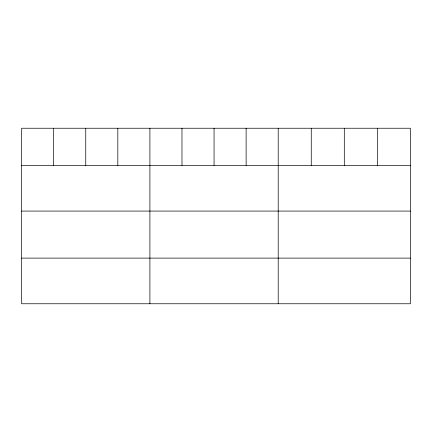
<?xml version="1.0" encoding="UTF-8"?>
<svg xmlns="http://www.w3.org/2000/svg" width="432" height="432" viewBox="0 0 432 432"><rect width="100%" height="100%" fill="white"/><g stroke="black" fill="none" stroke-linecap="round" stroke-linejoin="round"><path stroke-width="0.65" d="M410.4 165.424L410.4 303.761L21.6 303.761L21.6 128.239L410.4 128.239L410.4 165.424L21.6 165.424M21.6 211.075L410.4 211.075M21.6 258.109L410.4 258.109M377.352 128.239L377.352 165.424M344.304 128.239L344.304 165.424M311.256 128.239L311.256 165.424M278.208 128.239L278.208 303.761M246.132 128.239L246.132 165.424M214.056 128.239L214.056 165.424M181.98 128.239L181.98 165.424M149.904 128.239L149.904 303.761M117.828 128.239L117.828 165.424M85.752 128.239L85.752 165.424M53.676 128.239L53.676 165.424"/></g></svg>
